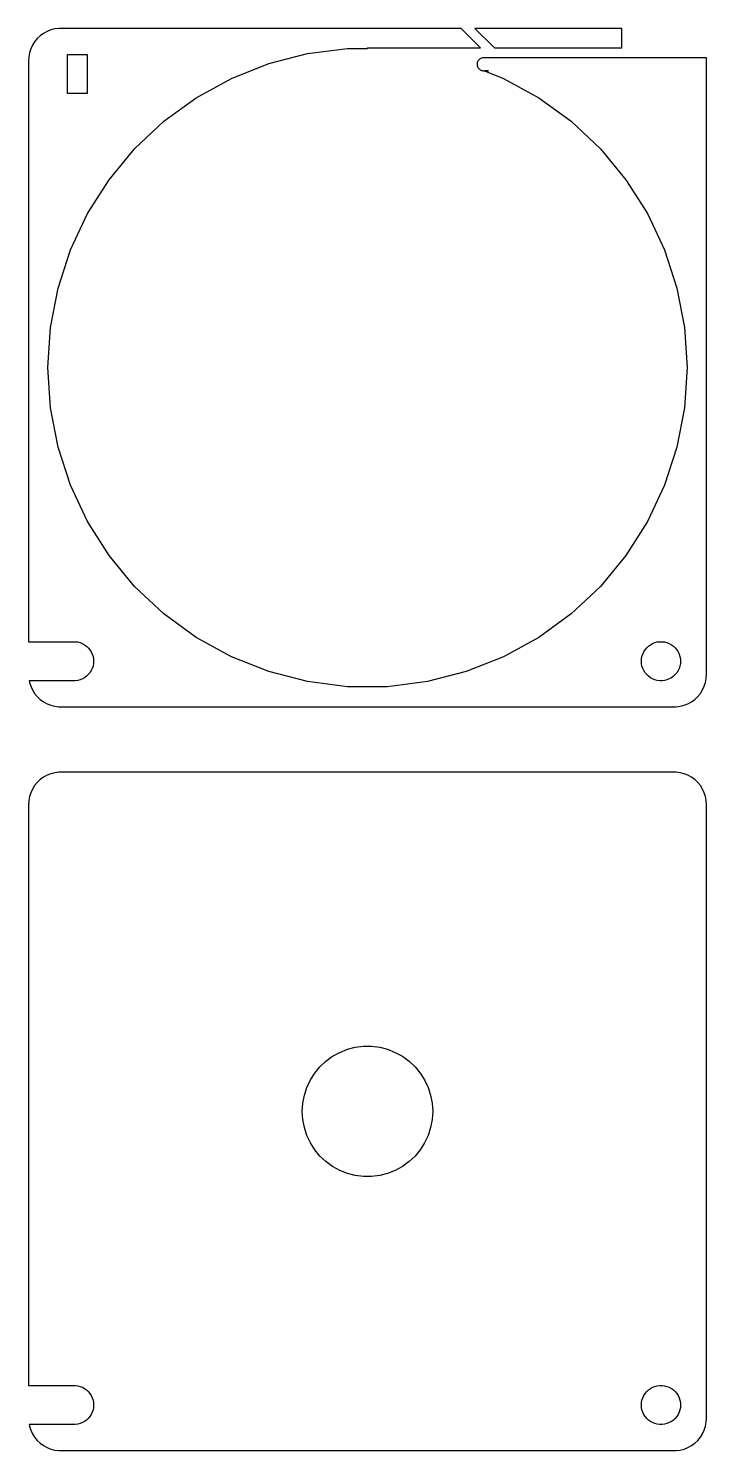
# Model space of a CAD drawing. Header units: metres. Extents: x -52 to 52, y 176 to 394.
import ezdxf

# ---------------------------------------------------------------- set-up
doc = ezdxf.new("R2010")
doc.units = ezdxf.units.M

msp = doc.modelspace()

# ---------------------------------------------------------------- linework, layer by layer
for p, q in [((-50.6448, 392.423), (-51.0451, 391.939)), ((-50.1871, 392.853), (-50.6448, 392.423)), ((-49.6791, 393.222), (-50.1871, 392.853)), ((-49.1289, 393.524), (-49.6791, 393.222)), ((-48.5451, 393.755), (-49.1289, 393.524)), ((-47.9369, 393.911), (-48.5451, 393.755)), ((-47.3139, 393.99), (-47.9369, 393.911)), ((14.3432, 393.99), (-47.3139, 393.99)), ((17.3333, 391), (14.3432, 393.99)), ((39, 393.99), (16.4645, 393.99)), ((16.4645, 393.99), (19.4547, 391)), ((39, 391), (39, 393.99)), ((-51.8429, 390.243), (-51.9606, 389.627)), ((-51.6489, 390.841), (-51.8429, 390.243)), ((-51.3815, 391.409), (-51.6489, 390.841)), ((-51.0451, 391.939), (-51.3815, 391.409)), ((-9.18167, 390.132), (-3.07672, 390.903)), ((-3.07672, 390.903), (0, 390.903)), ((0, 390.903), (0, 391)), ((0, 391), (17.3333, 391)), ((19.4547, 391), (39, 391)), ((-51.9606, 389.627), (-52, 389)), ((-52, 389), (-52, 299.994)), ((-46, 384), (-46, 390)), ((-46, 390), (-43, 390)), ((-43, 390), (-43, 384)), ((-20.8632, 386.337), (-15.1418, 388.602)), ((-15.1418, 388.602), (-9.18167, 390.132)), ((16.8189, 388.625), (16.811, 388.5)), ((16.811, 388.5), (16.8189, 388.375)), ((16.8424, 388.749), (16.8189, 388.625)), ((16.8189, 388.375), (16.8424, 388.251)), ((16.8812, 388.868), (16.8424, 388.749)), ((16.8424, 388.251), (16.8812, 388.132)), ((16.9347, 388.982), (16.8812, 388.868)), ((16.8812, 388.132), (16.9347, 388.018)), ((17.002, 389.088), (16.9347, 388.982)), ((16.9347, 388.018), (17.002, 387.912)), ((17.082, 389.185), (17.002, 389.088)), ((17.1736, 389.271), (17.082, 389.185)), ((17.2752, 389.344), (17.1736, 389.271)), ((17.3852, 389.405), (17.2752, 389.344)), ((17.502, 389.451), (17.3852, 389.405)), ((17.6236, 389.482), (17.502, 389.451)), ((17.7482, 389.498), (17.6236, 389.482)), ((18.561, 389.498), (17.7482, 389.498)), ((18.8333, 389.5), (18.561, 389.5)), ((18.561, 389.5), (18.561, 389.498)), ((18.8353, 389.498), (18.8333, 389.5)), ((18.938, 389.498), (18.8353, 389.498)), ((18.9399, 389.5), (18.938, 389.498)), ((51.9685, 389.5), (18.9399, 389.5)), ((52, 389), (51.9685, 389.5)), ((52, 295), (52, 389)), ((-26.2555, 383.372), (-20.8632, 386.337)), ((17.002, 387.912), (17.082, 387.815)), ((17.082, 387.815), (17.1736, 387.729)), ((17.1736, 387.729), (17.2752, 387.656)), ((17.2752, 387.656), (17.3852, 387.595)), ((17.3852, 387.595), (17.502, 387.549)), ((17.502, 387.549), (17.6236, 387.518)), ((17.6236, 387.518), (17.7482, 387.502)), ((17.7482, 387.502), (18.561, 387.502)), ((18.561, 387.5), (17.9246, 387.5)), ((17.9246, 387.5), (20.8632, 386.337)), ((18.561, 387.502), (18.561, 387.5)), ((20.8632, 386.337), (26.2555, 383.372)), ((-43, 384), (-46, 384)), ((-31.2338, 379.755), (-26.2555, 383.372)), ((26.2555, 383.372), (31.2338, 379.755)), ((-35.7195, 375.543), (-31.2338, 379.755)), ((31.2338, 379.755), (35.7195, 375.543)), ((-39.6418, 370.801), (-35.7195, 375.543)), ((35.7195, 375.543), (39.6418, 370.801)), ((-42.939, 365.606), (-39.6418, 370.801)), ((39.6418, 370.801), (42.939, 365.606)), ((-45.559, 360.038), (-42.939, 365.606)), ((42.939, 365.606), (45.559, 360.038)), ((-47.4606, 354.186), (-45.559, 360.038)), ((45.559, 360.038), (47.4606, 354.186)), ((-48.6136, 348.141), (-47.4606, 354.186)), ((47.4606, 354.186), (48.6136, 348.141)), ((-49, 342), (-48.6136, 348.141)), ((48.6136, 348.141), (49, 342)), ((-48.6136, 335.859), (-49, 342)), ((49, 342), (48.6136, 335.859)), ((-47.4606, 329.814), (-48.6136, 335.859)), ((48.6136, 335.859), (47.4606, 329.814)), ((-45.559, 323.962), (-47.4606, 329.814)), ((47.4606, 329.814), (45.559, 323.962)), ((-42.939, 318.394), (-45.559, 323.962)), ((45.559, 323.962), (42.939, 318.394)), ((-39.6418, 313.199), (-42.939, 318.394)), ((42.939, 318.394), (39.6418, 313.199)), ((-35.7195, 308.457), (-39.6418, 313.199)), ((39.6418, 313.199), (35.7195, 308.457)), ((-31.2338, 304.245), (-35.7195, 308.457)), ((35.7195, 308.457), (31.2338, 304.245)), ((-26.2555, 300.628), (-31.2338, 304.245)), ((31.2338, 304.245), (26.2555, 300.628)), ((-52, 299.994), (-44.8116, 299.994)), ((-44.8116, 299.994), (-44.4379, 299.947)), ((-44.4379, 299.947), (-44.0729, 299.853)), ((-44.0729, 299.853), (-43.7227, 299.714)), ((-43.7227, 299.714), (-43.3925, 299.533)), ((-43.3925, 299.533), (-43.0877, 299.312)), ((-43.0877, 299.312), (-42.8131, 299.054)), ((-42.8131, 299.054), (-42.5729, 298.763)), ((-42.5729, 298.763), (-42.3711, 298.445)), ((-20.8632, 297.663), (-26.2555, 300.628)), ((26.2555, 300.628), (20.8632, 297.663)), ((42.3711, 298.445), (42.5729, 298.763)), ((42.5729, 298.763), (42.8131, 299.054)), ((42.8131, 299.054), (43.0877, 299.312)), ((43.0877, 299.312), (43.3925, 299.533)), ((43.3925, 299.533), (43.7227, 299.714)), ((43.7227, 299.714), (44.0729, 299.853)), ((44.0729, 299.853), (44.4379, 299.947)), ((44.4379, 299.947), (44.8116, 299.994)), ((44.8116, 299.994), (45.1884, 299.994)), ((45.1884, 299.994), (45.5621, 299.947)), ((45.5621, 299.947), (45.927, 299.853)), ((45.927, 299.853), (46.2773, 299.714)), ((46.2773, 299.714), (46.6075, 299.533)), ((46.6075, 299.533), (46.9123, 299.312)), ((46.9123, 299.312), (47.1869, 299.054)), ((47.1869, 299.054), (47.427, 298.763)), ((47.427, 298.763), (47.6289, 298.445)), ((-42.3711, 298.445), (-42.2107, 298.104)), ((-42.2107, 298.104), (-42.0942, 297.746)), ((-42.0942, 297.746), (-42.0237, 297.376)), ((-42.0237, 296.624), (-42.0942, 296.254)), ((-42.0237, 297.376), (-42, 297)), ((-42, 297), (-42.0237, 296.624)), ((-15.1418, 295.398), (-20.8632, 297.663)), ((20.8632, 297.663), (15.1418, 295.398)), ((42, 297), (42.0237, 297.376)), ((42.0237, 296.624), (42, 297)), ((42.0237, 297.376), (42.0942, 297.746)), ((42.0942, 296.254), (42.0237, 296.624)), ((42.0942, 297.746), (42.2107, 298.104)), ((42.2107, 298.104), (42.3711, 298.445)), ((47.6289, 298.445), (47.7893, 298.104)), ((47.7893, 298.104), (47.9057, 297.746)), ((47.9057, 297.746), (47.9763, 297.376)), ((47.9763, 296.624), (47.9057, 296.254)), ((47.9763, 297.376), (48, 297)), ((48, 297), (47.9763, 296.624)), ((-43.7227, 294.286), (-44.0729, 294.147)), ((-43.3925, 294.467), (-43.7227, 294.286)), ((-43.0877, 294.688), (-43.3925, 294.467)), ((-42.8131, 294.946), (-43.0877, 294.688)), ((-42.5729, 295.237), (-42.8131, 294.946)), ((-42.3711, 295.555), (-42.5729, 295.237)), ((-42.2107, 295.896), (-42.3711, 295.555)), ((-42.0942, 296.254), (-42.2107, 295.896)), ((-9.18167, 293.868), (-15.1418, 295.398)), ((15.1418, 295.398), (9.18167, 293.868)), ((42.2107, 295.896), (42.0942, 296.254)), ((42.3711, 295.555), (42.2107, 295.896)), ((42.5729, 295.237), (42.3711, 295.555)), ((42.8131, 294.946), (42.5729, 295.237)), ((43.0877, 294.688), (42.8131, 294.946)), ((43.3925, 294.467), (43.0877, 294.688)), ((43.7227, 294.286), (43.3925, 294.467)), ((44.0729, 294.147), (43.7227, 294.286)), ((46.2773, 294.286), (45.927, 294.147)), ((46.6075, 294.467), (46.2773, 294.286)), ((46.9123, 294.688), (46.6075, 294.467)), ((47.1869, 294.946), (46.9123, 294.688)), ((47.427, 295.237), (47.1869, 294.946)), ((47.6289, 295.555), (47.427, 295.237)), ((47.7893, 295.896), (47.6289, 295.555)), ((47.9057, 296.254), (47.7893, 295.896)), ((51.8429, 293.757), (51.9606, 294.373)), ((51.9606, 294.373), (52, 295)), ((-44.8116, 294.006), (-51.8905, 294.006)), ((-51.8905, 294.006), (-51.8429, 293.757)), ((-51.8429, 293.757), (-51.6489, 293.159)), ((-51.6489, 293.159), (-51.3815, 292.591)), ((-51.3815, 292.591), (-51.0451, 292.061)), ((-44.4379, 294.053), (-44.8116, 294.006)), ((-44.0729, 294.147), (-44.4379, 294.053)), ((-3.07672, 293.097), (-9.18167, 293.868)), ((3.07672, 293.097), (-3.07672, 293.097)), ((9.18167, 293.868), (3.07672, 293.097)), ((44.4379, 294.053), (44.0729, 294.147)), ((44.8116, 294.006), (44.4379, 294.053)), ((45.1884, 294.006), (44.8116, 294.006)), ((45.5621, 294.053), (45.1884, 294.006)), ((45.927, 294.147), (45.5621, 294.053)), ((51.0451, 292.061), (51.3815, 292.591)), ((51.3815, 292.591), (51.6489, 293.159)), ((51.6489, 293.159), (51.8429, 293.757)), ((-51.0451, 292.061), (-50.6448, 291.577)), ((-50.6448, 291.577), (-50.1871, 291.147)), ((-50.1871, 291.147), (-49.6791, 290.778)), ((-49.6791, 290.778), (-49.1289, 290.476)), ((-49.1289, 290.476), (-48.5451, 290.245)), ((-48.5451, 290.245), (-47.9369, 290.089)), ((-47.9369, 290.089), (-47.3139, 290.01)), ((-47.3139, 290.01), (47.3139, 290.01)), ((47.3139, 290.01), (47.9369, 290.089)), ((47.9369, 290.089), (48.5451, 290.245)), ((48.5451, 290.245), (49.1289, 290.476)), ((49.1289, 290.476), (49.6791, 290.778)), ((49.6791, 290.778), (50.1871, 291.147)), ((50.1871, 291.147), (50.6448, 291.577)), ((50.6448, 291.577), (51.0451, 292.061)), ((-49.6791, 279.222), (-50.1871, 278.853)), ((-49.1289, 279.524), (-49.6791, 279.222)), ((-48.5451, 279.755), (-49.1289, 279.524)), ((-47.9369, 279.911), (-48.5451, 279.755)), ((-47.3139, 279.99), (-47.9369, 279.911)), ((47.3139, 279.99), (-47.3139, 279.99)), ((47.9369, 279.911), (47.3139, 279.99)), ((48.5451, 279.755), (47.9369, 279.911)), ((49.1289, 279.524), (48.5451, 279.755)), ((49.6791, 279.222), (49.1289, 279.524)), ((50.1871, 278.853), (49.6791, 279.222)), ((-51.6489, 276.841), (-51.8429, 276.243)), ((-51.3815, 277.409), (-51.6489, 276.841)), ((-51.0451, 277.939), (-51.3815, 277.409)), ((-50.6448, 278.423), (-51.0451, 277.939)), ((-50.1871, 278.853), (-50.6448, 278.423)), ((50.6448, 278.423), (50.1871, 278.853)), ((51.0451, 277.939), (50.6448, 278.423)), ((51.3815, 277.409), (51.0451, 277.939)), ((51.6489, 276.841), (51.3815, 277.409)), ((51.8429, 276.243), (51.6489, 276.841)), ((-51.9606, 275.627), (-52, 275)), ((-52, 275), (-52, 185.994)), ((-51.8429, 276.243), (-51.9606, 275.627)), ((51.9606, 275.627), (51.8429, 276.243)), ((52, 275), (51.9606, 275.627)), ((52, 181), (52, 275)), ((-3.09016, 237.511), (-1.87381, 237.823)), ((-1.87381, 237.823), (-0.6279, 237.98)), ((-0.6279, 237.98), (0.6279, 237.98)), ((0.6279, 237.98), (1.87381, 237.823)), ((1.87381, 237.823), (3.09016, 237.511)), ((-7.28967, 234.845), (-6.37424, 235.705)), ((-6.37424, 235.705), (-5.35826, 236.443)), ((-5.35826, 236.443), (-4.25778, 237.048)), ((-4.25778, 237.048), (-3.09016, 237.511)), ((3.09016, 237.511), (4.25778, 237.048)), ((4.25778, 237.048), (5.35826, 236.443)), ((5.35826, 236.443), (6.37424, 235.705)), ((6.37424, 235.705), (7.28967, 234.845)), ((-8.76306, 232.818), (-8.09016, 233.878)), ((-8.09016, 233.878), (-7.28967, 234.845)), ((7.28967, 234.845), (8.09016, 233.878)), ((8.09016, 233.878), (8.76306, 232.818)), ((-9.68582, 230.487), (-9.29776, 231.681)), ((-9.29776, 231.681), (-8.76306, 232.818)), ((8.76306, 232.818), (9.29776, 231.681)), ((9.29776, 231.681), (9.68582, 230.487)), ((-10, 228), (-9.92114, 229.253)), ((-9.92114, 229.253), (-9.68582, 230.487)), ((9.68582, 230.487), (9.92114, 229.253)), ((9.92114, 229.253), (10, 228)), ((-9.92114, 226.747), (-10, 228)), ((-9.68582, 225.513), (-9.92114, 226.747)), ((9.92114, 226.747), (9.68582, 225.513)), ((10, 228), (9.92114, 226.747)), ((-9.29776, 224.319), (-9.68582, 225.513)), ((9.68582, 225.513), (9.29776, 224.319)), ((-8.76306, 223.182), (-9.29776, 224.319)), ((-8.09016, 222.122), (-8.76306, 223.182)), ((8.76306, 223.182), (8.09016, 222.122)), ((9.29776, 224.319), (8.76306, 223.182)), ((-7.28967, 221.155), (-8.09016, 222.122)), ((-6.37424, 220.295), (-7.28967, 221.155)), ((-5.35826, 219.557), (-6.37424, 220.295)), ((6.37424, 220.295), (5.35826, 219.557)), ((7.28967, 221.155), (6.37424, 220.295)), ((8.09016, 222.122), (7.28967, 221.155)), ((-4.25778, 218.952), (-5.35826, 219.557)), ((-3.09016, 218.489), (-4.25778, 218.952)), ((-1.87381, 218.177), (-3.09016, 218.489)), ((-0.6279, 218.02), (-1.87381, 218.177)), ((0.6279, 218.02), (-0.6279, 218.02)), ((1.87381, 218.177), (0.6279, 218.02)), ((3.09016, 218.489), (1.87381, 218.177)), ((4.25778, 218.952), (3.09016, 218.489)), ((5.35826, 219.557), (4.25778, 218.952)), ((-52, 185.994), (-44.8116, 185.994)), ((-44.8116, 185.994), (-44.4379, 185.947)), ((-44.4379, 185.947), (-44.0729, 185.853)), ((-44.0729, 185.853), (-43.7227, 185.714)), ((-43.7227, 185.714), (-43.3925, 185.533)), ((-43.3925, 185.533), (-43.0877, 185.312)), ((-43.0877, 185.312), (-42.8131, 185.054)), ((42.8131, 185.054), (43.0877, 185.312)), ((43.0877, 185.312), (43.3925, 185.533)), ((43.3925, 185.533), (43.7227, 185.714)), ((43.7227, 185.714), (44.0729, 185.853)), ((44.0729, 185.853), (44.4379, 185.947)), ((44.4379, 185.947), (44.8116, 185.994)), ((44.8116, 185.994), (45.1884, 185.994)), ((45.1884, 185.994), (45.5621, 185.947)), ((45.5621, 185.947), (45.927, 185.853)), ((45.927, 185.853), (46.2773, 185.714)), ((46.2773, 185.714), (46.6075, 185.533)), ((46.6075, 185.533), (46.9123, 185.312)), ((46.9123, 185.312), (47.1869, 185.054)), ((-42.8131, 185.054), (-42.5729, 184.763)), ((-42.5729, 184.763), (-42.3711, 184.445)), ((-42.3711, 184.445), (-42.2107, 184.104)), ((-42.2107, 184.104), (-42.0942, 183.746)), ((-42.0942, 183.746), (-42.0237, 183.376)), ((-42.0237, 183.376), (-42, 183)), ((42, 183), (42.0237, 183.376)), ((42.0237, 183.376), (42.0942, 183.746)), ((42.0942, 183.746), (42.2107, 184.104)), ((42.2107, 184.104), (42.3711, 184.445)), ((42.3711, 184.445), (42.5729, 184.763)), ((42.5729, 184.763), (42.8131, 185.054)), ((47.1869, 185.054), (47.427, 184.763)), ((47.427, 184.763), (47.6289, 184.445)), ((47.6289, 184.445), (47.7893, 184.104)), ((47.7893, 184.104), (47.9057, 183.746)), ((47.9057, 183.746), (47.9763, 183.376)), ((47.9763, 183.376), (48, 183)), ((-42.8131, 180.946), (-43.0877, 180.688)), ((-42.5729, 181.237), (-42.8131, 180.946)), ((-42.3711, 181.555), (-42.5729, 181.237)), ((-42.2107, 181.896), (-42.3711, 181.555)), ((-42.0942, 182.254), (-42.2107, 181.896)), ((-42.0237, 182.624), (-42.0942, 182.254)), ((-42, 183), (-42.0237, 182.624)), ((42.0237, 182.624), (42, 183)), ((42.0942, 182.254), (42.0237, 182.624)), ((42.2107, 181.896), (42.0942, 182.254)), ((42.3711, 181.555), (42.2107, 181.896)), ((42.5729, 181.237), (42.3711, 181.555)), ((42.8131, 180.946), (42.5729, 181.237)), ((43.0877, 180.688), (42.8131, 180.946)), ((47.1869, 180.946), (46.9123, 180.688)), ((47.427, 181.237), (47.1869, 180.946)), ((47.6289, 181.555), (47.427, 181.237)), ((47.7893, 181.896), (47.6289, 181.555)), ((47.9057, 182.254), (47.7893, 181.896)), ((47.9763, 182.624), (47.9057, 182.254)), ((48, 183), (47.9763, 182.624)), ((51.9606, 180.373), (52, 181)), ((-44.8116, 180.006), (-51.8905, 180.006)), ((-51.8905, 180.006), (-51.8429, 179.757)), ((-51.8429, 179.757), (-51.6489, 179.159)), ((-51.6489, 179.159), (-51.3815, 178.591)), ((-44.4379, 180.053), (-44.8116, 180.006)), ((-44.0729, 180.147), (-44.4379, 180.053)), ((-43.7227, 180.286), (-44.0729, 180.147)), ((-43.3925, 180.467), (-43.7227, 180.286)), ((-43.0877, 180.688), (-43.3925, 180.467)), ((43.3925, 180.467), (43.0877, 180.688)), ((43.7227, 180.286), (43.3925, 180.467)), ((44.0729, 180.147), (43.7227, 180.286)), ((44.4379, 180.053), (44.0729, 180.147)), ((44.8116, 180.006), (44.4379, 180.053)), ((45.1884, 180.006), (44.8116, 180.006)), ((45.5621, 180.053), (45.1884, 180.006)), ((45.927, 180.147), (45.5621, 180.053)), ((46.2773, 180.286), (45.927, 180.147)), ((46.6075, 180.467), (46.2773, 180.286)), ((46.9123, 180.688), (46.6075, 180.467)), ((51.3815, 178.591), (51.6489, 179.159)), ((51.6489, 179.159), (51.8429, 179.757)), ((51.8429, 179.757), (51.9606, 180.373)), ((-51.3815, 178.591), (-51.0451, 178.061)), ((-51.0451, 178.061), (-50.6448, 177.577)), ((-50.6448, 177.577), (-50.1871, 177.147)), ((-50.1871, 177.147), (-49.6791, 176.778)), ((-49.6791, 176.778), (-49.1289, 176.476)), ((49.1289, 176.476), (49.6791, 176.778)), ((49.6791, 176.778), (50.1871, 177.147)), ((50.1871, 177.147), (50.6448, 177.577)), ((50.6448, 177.577), (51.0451, 178.061)), ((51.0451, 178.061), (51.3815, 178.591)), ((-49.1289, 176.476), (-48.5451, 176.245)), ((-48.5451, 176.245), (-47.9369, 176.089)), ((-47.9369, 176.089), (-47.3139, 176.01)), ((-47.3139, 176.01), (47.3139, 176.01)), ((47.3139, 176.01), (47.9369, 176.089)), ((47.9369, 176.089), (48.5451, 176.245)), ((48.5451, 176.245), (49.1289, 176.476))]:
    msp.add_line(p, q)

doc.saveas('drawing.dxf')
